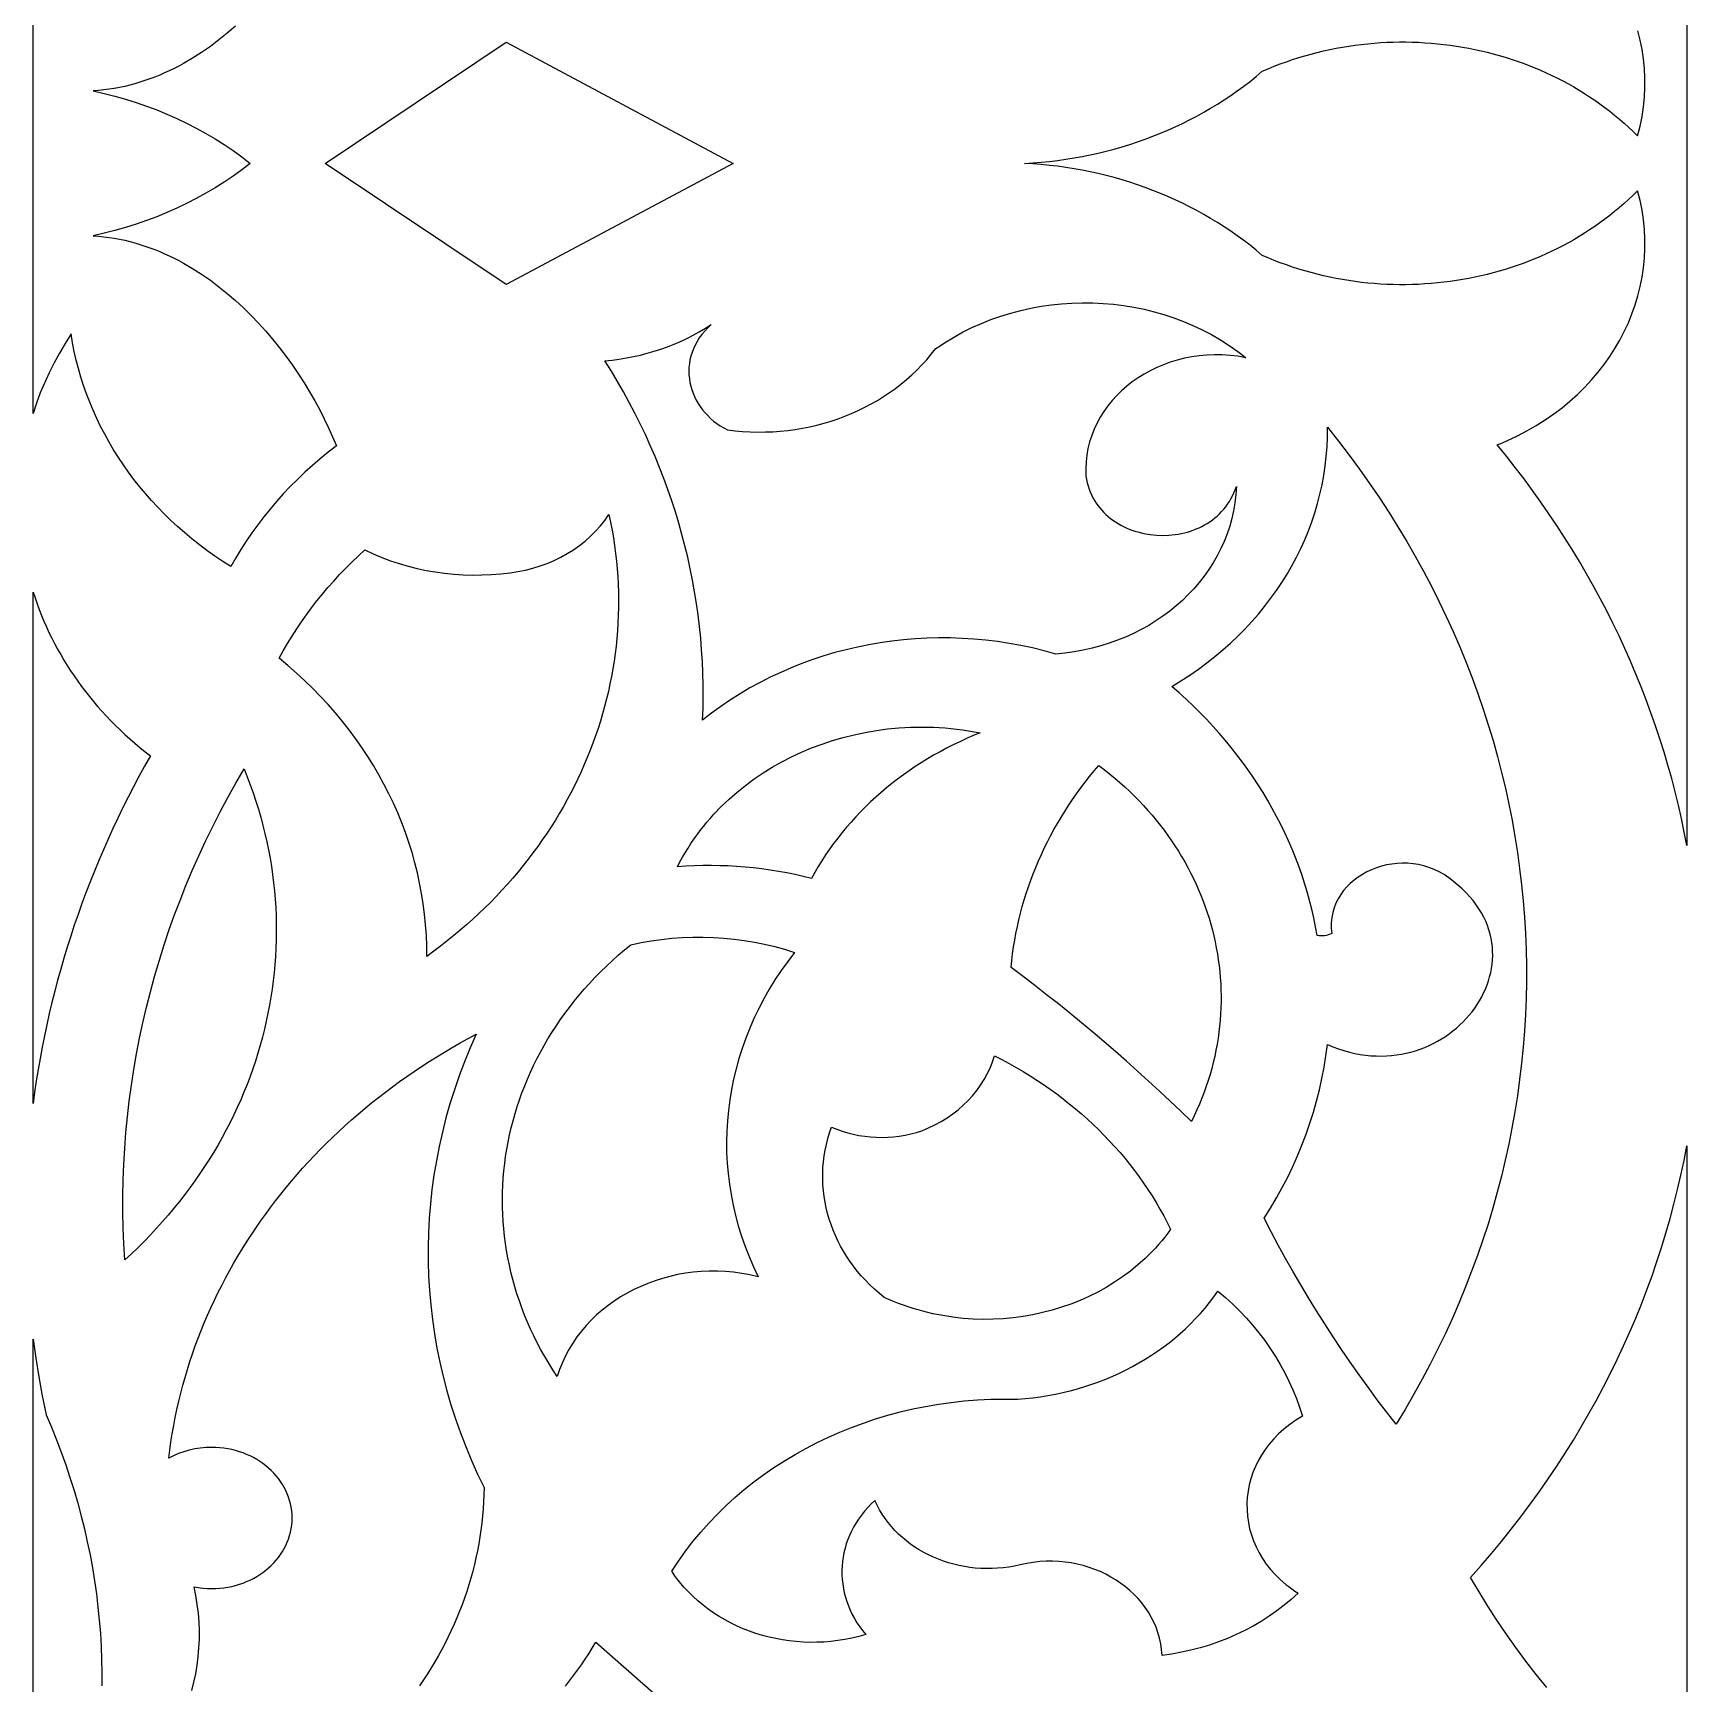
# Model space of a CAD drawing. Extents: x 1908 to 3442, y -299 to 721.
# Drawn here: x 3061.7 to 3111.7, y 171.5 to 221.4 of the extents above; entities that cross this region are included whole.
import ezdxf

# ---------------------------------------------------------------- set-up
doc = ezdxf.new("R2010")
doc.units = 0
doc.layers.add('BITMAP_LAYER', color=18, linetype='CONTINUOUS')

msp = doc.modelspace()

# ---------------------------------------------------------------- linework, layer by layer
at = {"layer": 'BITMAP_LAYER'}
for points in [[(3111.678, 238.07), (3111.678, 196.82), (3111.599, 197.228), (3111.514, 197.635), (3111.421, 198.04), (3111.323, 198.444), (3111.217, 198.847), (3111.105, 199.248), (3110.986, 199.647), (3110.861, 200.045), (3110.729, 200.441), (3110.591, 200.835), (3110.446, 201.227), (3110.295, 201.618), (3110.137, 202.006), (3109.973, 202.393), (3109.802, 202.778), (3109.625, 203.16), (3109.441, 203.54), (3109.252, 203.918), (3109.056, 204.293), (3108.853, 204.667), (3108.645, 205.037), (3108.43, 205.406), (3108.209, 205.771), (3107.981, 206.134), (3107.748, 206.494), (3107.508, 206.852), (3107.263, 207.207), (3107.011, 207.558), (3106.753, 207.907), (3106.489, 208.253), (3106.219, 208.596), (3105.943, 208.935), (3106.099, 208.999), (3106.252, 209.065), (3106.403, 209.134), (3106.551, 209.206), (3106.841, 209.357), (3107.121, 209.518), (3107.392, 209.689), (3107.652, 209.869), (3107.902, 210.058), (3108.141, 210.256), (3108.369, 210.462), (3108.587, 210.676), (3108.793, 210.897), (3108.988, 211.125), (3109.171, 211.36), (3109.343, 211.602), (3109.503, 211.849), (3109.65, 212.103), (3109.785, 212.361), (3109.908, 212.624), (3110.017, 212.892), (3110.114, 213.164), (3110.198, 213.44), (3110.268, 213.719), (3110.324, 214.002), (3110.367, 214.287), (3110.395, 214.574), (3110.41, 214.863), (3110.41, 215.154), (3110.395, 215.446), (3110.366, 215.739), (3110.345, 215.885), (3110.321, 216.032), (3110.293, 216.179), (3110.261, 216.326), (3110.226, 216.472), (3110.186, 216.619), (3110.052, 216.486), (3109.916, 216.357), (3109.777, 216.231), (3109.635, 216.108), (3109.491, 215.987), (3109.345, 215.87), (3109.196, 215.756), (3109.045, 215.645), (3108.891, 215.537), (3108.736, 215.432), (3108.578, 215.331), (3108.419, 215.232), (3108.257, 215.137), (3108.094, 215.044), (3107.929, 214.955), (3107.761, 214.869), (3107.593, 214.786), (3107.422, 214.707), (3107.25, 214.63), (3107.076, 214.557), (3106.901, 214.487), (3106.725, 214.42), (3106.547, 214.356), (3106.368, 214.296), (3106.187, 214.239), (3106.006, 214.185), (3105.823, 214.135), (3105.639, 214.087), (3105.454, 214.043), (3105.269, 214.003), (3105.082, 213.965), (3104.895, 213.931), (3104.707, 213.901), (3104.518, 213.873), (3104.328, 213.849), (3104.138, 213.829), (3103.948, 213.811), (3103.757, 213.798), (3103.566, 213.787), (3103.374, 213.78), (3103.182, 213.777), (3102.99, 213.776), (3102.798, 213.78), (3102.605, 213.786), (3102.413, 213.797), (3102.221, 213.81), (3102.029, 213.828), (3101.837, 213.848), (3101.645, 213.872), (3101.453, 213.9), (3101.262, 213.931), (3101.072, 213.966), (3100.881, 214.004), (3100.692, 214.046), (3100.503, 214.092), (3100.314, 214.141), (3100.127, 214.193), (3099.94, 214.25), (3099.754, 214.31), (3099.569, 214.373), (3099.384, 214.44), (3099.201, 214.511), (3099.019, 214.585), (3098.838, 214.663), (3098.655, 214.817), (3098.469, 214.967), (3098.278, 215.113), (3098.085, 215.255), (3097.888, 215.393), (3097.688, 215.526), (3097.485, 215.656), (3097.279, 215.781), (3097.07, 215.902), (3096.858, 216.019), (3096.643, 216.131), (3096.426, 216.24), (3096.206, 216.343), (3095.983, 216.443), (3095.758, 216.538), (3095.531, 216.629), (3095.301, 216.715), (3095.069, 216.796), (3094.836, 216.873), (3094.6, 216.946), (3094.362, 217.013), (3094.122, 217.077), (3093.881, 217.135), (3093.638, 217.189), (3093.394, 217.238), (3093.148, 217.282), (3092.9, 217.321), (3092.652, 217.356), (3092.402, 217.385), (3092.151, 217.41), (3091.899, 217.43), (3091.646, 217.445), (3091.899, 217.461), (3092.151, 217.481), (3092.402, 217.505), (3092.652, 217.535), (3092.9, 217.57), (3093.148, 217.609), (3093.394, 217.653), (3093.638, 217.702), (3093.881, 217.756), (3094.122, 217.814), (3094.362, 217.877), (3094.6, 217.945), (3094.836, 218.018), (3095.069, 218.095), (3095.301, 218.176), (3095.531, 218.262), (3095.758, 218.353), (3095.983, 218.448), (3096.206, 218.547), (3096.426, 218.651), (3096.643, 218.759), (3096.858, 218.872), (3097.07, 218.989), (3097.279, 219.11), (3097.485, 219.235), (3097.688, 219.365), (3097.888, 219.498), (3098.085, 219.636), (3098.278, 219.778), (3098.469, 219.924), (3098.655, 220.074), (3098.838, 220.227), (3099.019, 220.305), (3099.201, 220.38), (3099.384, 220.451), (3099.569, 220.518), (3099.754, 220.581), (3099.94, 220.641), (3100.127, 220.697), (3100.314, 220.75), (3100.503, 220.799), (3100.692, 220.844), (3100.881, 220.886), (3101.072, 220.925), (3101.262, 220.959), (3101.453, 220.991), (3101.645, 221.018), (3101.837, 221.042), (3102.029, 221.063), (3102.221, 221.08), (3102.413, 221.094), (3102.605, 221.104), (3102.798, 221.111), (3102.99, 221.114), (3103.182, 221.114), (3103.374, 221.111), (3103.566, 221.104), (3103.757, 221.093), (3103.948, 221.079), (3104.138, 221.062), (3104.328, 221.041), (3104.518, 221.017), (3104.707, 220.99), (3104.895, 220.959), (3105.082, 220.925), (3105.269, 220.888), (3105.454, 220.847), (3105.639, 220.803), (3105.823, 220.756), (3106.006, 220.706), (3106.187, 220.652), (3106.368, 220.595), (3106.547, 220.534), (3106.725, 220.471), (3106.901, 220.404), (3107.076, 220.334), (3107.25, 220.261), (3107.422, 220.184), (3107.593, 220.104), (3107.761, 220.022), (3107.929, 219.936), (3108.094, 219.846), (3108.257, 219.754), (3108.419, 219.659), (3108.578, 219.56), (3108.736, 219.458), (3108.891, 219.353), (3109.045, 219.246), (3109.196, 219.135), (3109.345, 219.02), (3109.491, 218.903), (3109.635, 218.783), (3109.777, 218.66), (3109.916, 218.534), (3110.052, 218.404), (3110.186, 218.272), (3110.226, 218.419), (3110.261, 218.565), (3110.293, 218.712), (3110.321, 218.859), (3110.345, 219.005), (3110.366, 219.152), (3110.395, 219.445), (3110.41, 219.737), (3110.41, 220.028), (3110.395, 220.317), (3110.367, 220.604), (3110.324, 220.889), (3110.268, 221.171), (3110.198, 221.451)], [(3067.796, 221.593), (3067.549, 221.38), (3067.296, 221.176), (3067.037, 220.981), (3066.772, 220.797), (3066.5, 220.624), (3066.223, 220.462), (3066.082, 220.386), (3065.94, 220.313), (3065.797, 220.243), (3065.652, 220.177), (3065.506, 220.113), (3065.358, 220.054), (3065.209, 219.997), (3065.059, 219.945), (3064.908, 219.896), (3064.755, 219.851), (3064.602, 219.809), (3064.447, 219.772), (3064.29, 219.739), (3064.133, 219.709), (3063.975, 219.684), (3063.815, 219.663), (3063.655, 219.647), (3063.493, 219.635), (3063.822, 219.56), (3064.148, 219.477), (3064.471, 219.386), (3064.79, 219.285), (3065.105, 219.177), (3065.415, 219.059), (3065.722, 218.934), (3066.023, 218.8), (3066.32, 218.658), (3066.612, 218.508), (3066.898, 218.351), (3067.179, 218.185), (3067.454, 218.012), (3067.723, 217.831), (3067.986, 217.642), (3068.243, 217.445), (3067.986, 217.248), (3067.723, 217.06), (3067.454, 216.879), (3067.179, 216.706), (3066.898, 216.54), (3066.612, 216.382), (3066.32, 216.232), (3066.023, 216.091), (3065.722, 215.957), (3065.415, 215.831), (3065.105, 215.714), (3064.79, 215.605), (3064.471, 215.505), (3064.148, 215.413), (3063.822, 215.33), (3063.493, 215.256), (3063.655, 215.244), (3063.815, 215.227), (3063.975, 215.207), (3064.133, 215.181), (3064.29, 215.152), (3064.447, 215.119), (3064.602, 215.081), (3064.755, 215.04), (3064.908, 214.995), (3065.059, 214.946), (3065.209, 214.893), (3065.358, 214.837), (3065.506, 214.777), (3065.652, 214.714), (3065.797, 214.647), (3065.94, 214.578), (3066.082, 214.504), (3066.223, 214.428), (3066.5, 214.267), (3066.772, 214.094), (3067.037, 213.909), (3067.296, 213.715), (3067.549, 213.511), (3067.796, 213.298), (3068.036, 213.076), (3068.269, 212.847), (3068.495, 212.61), (3068.715, 212.367), (3068.927, 212.119), (3069.131, 211.865), (3069.328, 211.606), (3069.517, 211.343), (3069.699, 211.077), (3069.872, 210.809), (3070.037, 210.538), (3070.194, 210.266), (3070.343, 209.993), (3070.482, 209.72), (3070.613, 209.447), (3070.735, 209.175), (3070.848, 208.906), (3070.6, 208.713), (3070.359, 208.516), (3070.123, 208.313), (3069.894, 208.105), (3069.67, 207.892), (3069.454, 207.674), (3069.243, 207.452), (3069.04, 207.224), (3068.843, 206.993), (3068.652, 206.757), (3068.469, 206.517), (3068.292, 206.272), (3068.123, 206.024), (3067.96, 205.771), (3067.805, 205.515), (3067.657, 205.255), (3067.411, 205.413), (3067.17, 205.575), (3066.935, 205.743), (3066.705, 205.916), (3066.481, 206.093), (3066.262, 206.275), (3066.049, 206.462), (3065.842, 206.653), (3065.641, 206.849), (3065.446, 207.048), (3065.257, 207.252), (3065.075, 207.46), (3064.898, 207.672), (3064.728, 207.887), (3064.564, 208.107), (3064.407, 208.33), (3064.256, 208.556), (3064.111, 208.786), (3063.974, 209.018), (3063.843, 209.254), (3063.719, 209.493), (3063.602, 209.735), (3063.492, 209.98), (3063.389, 210.227), (3063.293, 210.477), (3063.205, 210.73), (3063.124, 210.984), (3063.05, 211.241), (3062.984, 211.5), (3062.925, 211.761), (3062.873, 212.024), (3062.83, 212.289), (3062.647, 212.001), (3062.474, 211.71), (3062.313, 211.414), (3062.163, 211.114), (3061.897, 210.504), (3061.782, 210.193), (3061.678, 209.88), (3061.678, 225.01)], [(3066.477, 171.278), (3066.541, 171.532), (3066.595, 171.787), (3066.638, 172.045), (3066.671, 172.304), (3066.694, 172.564), (3066.705, 172.826), (3066.706, 173.089), (3066.696, 173.353), (3066.674, 173.617), (3066.642, 173.882), (3066.598, 174.147), (3066.543, 174.411), (3066.673, 174.388), (3066.806, 174.372), (3066.941, 174.362), (3067.078, 174.359), (3067.203, 174.361), (3067.327, 174.37), (3067.449, 174.383), (3067.568, 174.402), (3067.686, 174.426), (3067.801, 174.455), (3067.915, 174.488), (3068.025, 174.526), (3068.133, 174.569), (3068.238, 174.616), (3068.339, 174.668), (3068.438, 174.723), (3068.534, 174.783), (3068.625, 174.846), (3068.714, 174.913), (3068.798, 174.984), (3068.879, 175.058), (3068.955, 175.135), (3069.027, 175.216), (3069.095, 175.3), (3069.158, 175.386), (3069.217, 175.476), (3069.271, 175.568), (3069.319, 175.662), (3069.363, 175.759), (3069.401, 175.858), (3069.434, 175.96), (3069.461, 176.063), (3069.483, 176.168), (3069.498, 176.275), (3069.507, 176.383), (3069.511, 176.493), (3069.507, 176.603), (3069.498, 176.712), (3069.483, 176.818), (3069.461, 176.923), (3069.434, 177.027), (3069.401, 177.128), (3069.363, 177.227), (3069.319, 177.324), (3069.271, 177.419), (3069.217, 177.511), (3069.158, 177.6), (3069.095, 177.687), (3069.027, 177.771), (3068.955, 177.851), (3068.879, 177.929), (3068.798, 178.003), (3068.714, 178.073), (3068.625, 178.141), (3068.534, 178.204), (3068.438, 178.263), (3068.339, 178.319), (3068.238, 178.37), (3068.133, 178.417), (3068.025, 178.46), (3067.915, 178.498), (3067.801, 178.532), (3067.686, 178.561), (3067.568, 178.585), (3067.449, 178.603), (3067.327, 178.617), (3067.203, 178.625), (3067.078, 178.628), (3066.906, 178.623), (3066.734, 178.607), (3066.566, 178.58), (3066.4, 178.543), (3066.237, 178.497), (3066.079, 178.44), (3065.926, 178.374), (3065.779, 178.298), (3065.81, 178.547), (3065.846, 178.795), (3065.885, 179.042), (3065.929, 179.289), (3065.976, 179.534), (3066.028, 179.778), (3066.084, 180.022), (3066.143, 180.264), (3066.207, 180.505), (3066.274, 180.745), (3066.346, 180.984), (3066.421, 181.222), (3066.5, 181.458), (3066.583, 181.693), (3066.669, 181.927), (3066.76, 182.16), (3066.854, 182.391), (3066.952, 182.621), (3067.054, 182.849), (3067.159, 183.076), (3067.268, 183.301), (3067.38, 183.525), (3067.497, 183.747), (3067.616, 183.968), (3067.74, 184.187), (3067.867, 184.405), (3067.997, 184.62), (3068.131, 184.835), (3068.268, 185.047), (3068.409, 185.257), (3068.553, 185.466), (3068.701, 185.673), (3068.852, 185.878), (3069.006, 186.081), (3069.164, 186.282), (3069.325, 186.481), (3069.489, 186.678), (3069.657, 186.873), (3069.827, 187.066), (3070.001, 187.257), (3070.178, 187.446), (3070.358, 187.632), (3070.542, 187.816), (3070.728, 187.999), (3070.918, 188.178), (3071.111, 188.356), (3071.306, 188.531), (3071.505, 188.704), (3071.707, 188.874), (3071.911, 189.042), (3072.119, 189.207), (3072.329, 189.37), (3072.543, 189.531), (3072.759, 189.688), (3072.978, 189.843), (3073.2, 189.996), (3073.425, 190.146), (3073.653, 190.293), (3073.883, 190.437), (3074.116, 190.579), (3074.352, 190.718), (3074.59, 190.854), (3074.831, 190.987), (3075.075, 191.117), (3074.892, 190.702), (3074.721, 190.284), (3074.562, 189.864), (3074.416, 189.441), (3074.282, 189.015), (3074.16, 188.588), (3074.051, 188.158), (3073.954, 187.727), (3073.87, 187.295), (3073.797, 186.861), (3073.737, 186.426), (3073.69, 185.99), (3073.654, 185.554), (3073.631, 185.117), (3073.62, 184.68), (3073.622, 184.243), (3073.635, 183.806), (3073.661, 183.37), (3073.7, 182.934), (3073.75, 182.499), (3073.813, 182.065), (3073.888, 181.632), (3073.976, 181.2), (3074.075, 180.77), (3074.187, 180.342), (3074.311, 179.916), (3074.448, 179.491), (3074.596, 179.07), (3074.757, 178.651), (3074.93, 178.235), (3075.116, 177.821), (3075.313, 177.411), (3075.308, 177.196), (3075.299, 176.981), (3075.285, 176.767), (3075.267, 176.554), (3075.245, 176.341), (3075.218, 176.13), (3075.187, 175.919), (3075.152, 175.71), (3075.112, 175.501), (3075.068, 175.293), (3075.021, 175.087), (3074.969, 174.881), (3074.913, 174.677), (3074.852, 174.474), (3074.788, 174.272), (3074.72, 174.072), (3074.648, 173.873), (3074.572, 173.675), (3074.492, 173.478), (3074.408, 173.283), (3074.32, 173.09), (3074.228, 172.898), (3074.133, 172.708), (3074.034, 172.519), (3073.931, 172.332), (3073.825, 172.147), (3073.714, 171.963), (3073.601, 171.781), (3073.483, 171.601), (3073.362, 171.423)], [(3107.442, 171.37), (3107.122, 171.767), (3106.812, 172.17), (3106.51, 172.578), (3106.217, 172.991), (3105.934, 173.409), (3105.66, 173.832), (3105.395, 174.261), (3105.139, 174.693), (3105.457, 175.053), (3105.768, 175.416), (3106.072, 175.784), (3106.369, 176.155), (3106.659, 176.529), (3106.941, 176.908), (3107.217, 177.29), (3107.485, 177.675), (3107.746, 178.064), (3107.999, 178.456), (3108.246, 178.851), (3108.485, 179.249), (3108.717, 179.651), (3108.941, 180.055), (3109.158, 180.462), (3109.367, 180.872), (3109.569, 181.285), (3109.764, 181.7), (3109.95, 182.118), (3110.13, 182.539), (3110.301, 182.961), (3110.465, 183.387), (3110.622, 183.814), (3110.77, 184.243), (3110.911, 184.675), (3111.044, 185.109), (3111.17, 185.544), (3111.287, 185.981), (3111.397, 186.421), (3111.498, 186.861), (3111.592, 187.304), (3111.678, 187.748), (3111.678, 169.812)], [(3061.678, 166.209), (3061.678, 181.904), (3061.757, 181.33), (3061.849, 180.757), (3061.953, 180.186), (3062.07, 179.616), (3062.231, 179.239), (3062.384, 178.861), (3062.529, 178.48), (3062.666, 178.098), (3062.794, 177.714), (3062.915, 177.329), (3063.028, 176.941), (3063.133, 176.553), (3063.23, 176.163), (3063.318, 175.772), (3063.399, 175.38), (3063.471, 174.986), (3063.536, 174.592), (3063.592, 174.197), (3063.64, 173.801), (3063.68, 173.405), (3063.712, 173.007), (3063.735, 172.61), (3063.751, 172.212), (3063.758, 171.813), (3063.757, 171.415)], [(3077.77, 171.411), (3077.896, 171.569), (3078.018, 171.73), (3078.138, 171.892), (3078.254, 172.056), (3078.368, 172.223), (3078.478, 172.392), (3078.585, 172.563), (3078.689, 172.736), (3080.952, 170.75)]]:
    msp.add_lwpolyline(points, dxfattribs=at)
for points in [[(3082.845, 217.445), (3075.984, 213.783), (3070.507, 217.445), (3075.984, 221.107)], [(3093.714, 213.228), (3094.026, 213.213), (3094.338, 213.186), (3094.649, 213.147), (3094.957, 213.097), (3095.264, 213.034), (3095.567, 212.96), (3095.868, 212.874), (3096.164, 212.776), (3096.456, 212.666), (3096.744, 212.545), (3097.027, 212.412), (3097.303, 212.267), (3097.574, 212.11), (3097.839, 211.942), (3098.096, 211.762), (3098.222, 211.668), (3098.346, 211.57), (3098.105, 211.612), (3097.867, 211.64), (3097.63, 211.655), (3097.395, 211.658), (3097.163, 211.649), (3096.934, 211.628), (3096.708, 211.596), (3096.487, 211.552), (3096.27, 211.497), (3096.058, 211.432), (3095.851, 211.357), (3095.65, 211.271), (3095.455, 211.177), (3095.266, 211.073), (3095.085, 210.96), (3094.911, 210.838), (3094.745, 210.708), (3094.588, 210.57), (3094.439, 210.425), (3094.3, 210.272), (3094.17, 210.113), (3094.05, 209.947), (3093.941, 209.774), (3093.843, 209.596), (3093.757, 209.411), (3093.682, 209.222), (3093.62, 209.027), (3093.57, 208.828), (3093.534, 208.625), (3093.511, 208.417), (3093.503, 208.206), (3093.509, 207.991), (3093.526, 207.889), (3093.547, 207.79), (3093.573, 207.694), (3093.603, 207.6), (3093.638, 207.51), (3093.676, 207.422), (3093.719, 207.338), (3093.765, 207.256), (3093.815, 207.177), (3093.868, 207.102), (3093.924, 207.029), (3093.984, 206.959), (3094.047, 206.892), (3094.113, 206.829), (3094.181, 206.768), (3094.252, 206.71), (3094.326, 206.655), (3094.402, 206.604), (3094.48, 206.555), (3094.561, 206.509), (3094.643, 206.467), (3094.727, 206.428), (3094.813, 206.391), (3094.9, 206.358), (3094.989, 206.328), (3095.079, 206.301), (3095.262, 206.256), (3095.449, 206.224), (3095.637, 206.205), (3095.827, 206.198), (3096.017, 206.204), (3096.206, 206.223), (3096.3, 206.238), (3096.393, 206.255), (3096.485, 206.276), (3096.576, 206.3), (3096.666, 206.328), (3096.755, 206.358), (3096.843, 206.392), (3096.928, 206.43), (3097.013, 206.47), (3097.095, 206.514), (3097.176, 206.562), (3097.254, 206.612), (3097.331, 206.666), (3097.404, 206.724), (3097.476, 206.784), (3097.545, 206.849), (3097.611, 206.916), (3097.674, 206.987), (3097.734, 207.061), (3097.791, 207.139), (3097.844, 207.22), (3097.894, 207.305), (3097.941, 207.393), (3097.984, 207.484), (3098.022, 207.579), (3098.057, 207.678), (3098.042, 207.43), (3098.013, 207.185), (3097.972, 206.944), (3097.919, 206.706), (3097.854, 206.472), (3097.777, 206.242), (3097.688, 206.017), (3097.588, 205.797), (3097.478, 205.581), (3097.357, 205.371), (3097.225, 205.166), (3097.083, 204.967), (3096.932, 204.774), (3096.771, 204.587), (3096.602, 204.407), (3096.423, 204.234), (3096.236, 204.067), (3096.04, 203.909), (3095.836, 203.758), (3095.625, 203.614), (3095.406, 203.479), (3095.181, 203.353), (3094.948, 203.235), (3094.709, 203.126), (3094.463, 203.027), (3094.212, 202.937), (3093.955, 202.856), (3093.692, 202.786), (3093.424, 202.727), (3093.152, 202.677), (3092.875, 202.639), (3092.594, 202.612), (3092.245, 202.709), (3091.895, 202.795), (3091.542, 202.87), (3091.189, 202.934), (3090.834, 202.988), (3090.479, 203.031), (3090.123, 203.064), (3089.766, 203.086), (3089.41, 203.098), (3089.055, 203.099), (3088.7, 203.09), (3088.346, 203.071), (3087.993, 203.041), (3087.642, 203.002), (3087.292, 202.952), (3086.945, 202.892), (3086.6, 202.822), (3086.258, 202.742), (3085.919, 202.653), (3085.584, 202.553), (3085.251, 202.444), (3084.923, 202.325), (3084.599, 202.196), (3084.28, 202.058), (3083.965, 201.91), (3083.655, 201.752), (3083.351, 201.585), (3083.052, 201.409), (3082.759, 201.223), (3082.473, 201.028), (3082.193, 200.824), (3081.92, 200.611), (3081.932, 200.966), (3081.938, 201.321), (3081.936, 201.676), (3081.928, 202.031), (3081.913, 202.385), (3081.89, 202.738), (3081.861, 203.091), (3081.826, 203.442), (3081.783, 203.794), (3081.733, 204.144), (3081.677, 204.493), (3081.614, 204.842), (3081.544, 205.189), (3081.468, 205.535), (3081.385, 205.88), (3081.295, 206.223), (3081.198, 206.566), (3081.095, 206.906), (3080.986, 207.245), (3080.869, 207.583), (3080.746, 207.919), (3080.617, 208.253), (3080.481, 208.585), (3080.338, 208.915), (3080.189, 209.244), (3080.034, 209.57), (3079.872, 209.894), (3079.704, 210.216), (3079.529, 210.535), (3079.348, 210.852), (3079.16, 211.167), (3078.966, 211.479), (3079.184, 211.5), (3079.401, 211.528), (3079.615, 211.562), (3079.828, 211.603), (3080.04, 211.65), (3080.248, 211.703), (3080.455, 211.763), (3080.659, 211.829), (3080.86, 211.901), (3081.059, 211.979), (3081.254, 212.063), (3081.446, 212.153), (3081.635, 212.248), (3081.82, 212.35), (3082.002, 212.458), (3082.179, 212.571), (3082.076, 212.474), (3081.982, 212.375), (3081.896, 212.272), (3081.82, 212.168), (3081.752, 212.061), (3081.693, 211.952), (3081.642, 211.842), (3081.6, 211.731), (3081.565, 211.618), (3081.538, 211.505), (3081.519, 211.391), (3081.508, 211.277), (3081.504, 211.163), (3081.508, 211.05), (3081.519, 210.937), (3081.537, 210.825), (3081.562, 210.714), (3081.593, 210.605), (3081.632, 210.498), (3081.676, 210.392), (3081.728, 210.289), (3081.785, 210.189), (3081.849, 210.091), (3081.918, 209.997), (3081.993, 209.906), (3082.074, 209.818), (3082.161, 209.735), (3082.252, 209.656), (3082.35, 209.581), (3082.452, 209.512), (3082.559, 209.447), (3082.671, 209.388), (3082.9, 209.36), (3083.13, 209.34), (3083.359, 209.328), (3083.588, 209.322), (3083.816, 209.324), (3084.043, 209.333), (3084.269, 209.35), (3084.494, 209.373), (3084.717, 209.403), (3084.938, 209.44), (3085.158, 209.484), (3085.375, 209.534), (3085.59, 209.591), (3085.803, 209.655), (3086.013, 209.725), (3086.22, 209.802), (3086.424, 209.885), (3086.624, 209.974), (3086.821, 210.07), (3087.014, 210.172), (3087.204, 210.279), (3087.389, 210.393), (3087.57, 210.513), (3087.746, 210.638), (3087.917, 210.769), (3088.084, 210.906), (3088.245, 211.049), (3088.401, 211.197), (3088.551, 211.35), (3088.696, 211.509), (3088.834, 211.674), (3088.967, 211.843), (3089.098, 211.933), (3089.23, 212.02), (3089.501, 212.185), (3089.777, 212.337), (3090.059, 212.478), (3090.346, 212.606), (3090.638, 212.723), (3090.934, 212.827), (3091.234, 212.919), (3091.538, 213), (3091.844, 213.068), (3092.152, 213.125), (3092.463, 213.169), (3092.774, 213.202), (3093.087, 213.223), (3093.4, 213.231)], [(3101.145, 209.048), (3101.468, 208.626), (3101.782, 208.2), (3102.086, 207.77), (3102.381, 207.337), (3102.666, 206.9), (3102.942, 206.459), (3103.209, 206.015), (3103.466, 205.568), (3103.714, 205.118), (3103.952, 204.665), (3104.181, 204.209), (3104.4, 203.75), (3104.61, 203.289), (3104.811, 202.825), (3105.002, 202.358), (3105.184, 201.89), (3105.356, 201.419), (3105.518, 200.946), (3105.671, 200.471), (3105.815, 199.994), (3105.949, 199.515), (3106.074, 199.035), (3106.189, 198.553), (3106.294, 198.07), (3106.39, 197.585), (3106.477, 197.1), (3106.554, 196.613), (3106.621, 196.125), (3106.678, 195.637), (3106.727, 195.147), (3106.765, 194.658), (3106.794, 194.167), (3106.813, 193.676), (3106.823, 193.185), (3106.823, 192.694), (3106.813, 192.203), (3106.794, 191.711), (3106.765, 191.22), (3106.727, 190.729), (3106.679, 190.239), (3106.621, 189.749), (3106.553, 189.26), (3106.476, 188.771), (3106.389, 188.283), (3106.293, 187.797), (3106.186, 187.311), (3106.07, 186.826), (3105.944, 186.343), (3105.809, 185.861), (3105.664, 185.381), (3105.509, 184.903), (3105.344, 184.426), (3105.169, 183.951), (3104.985, 183.478), (3104.791, 183.007), (3104.587, 182.538), (3104.374, 182.072), (3104.15, 181.608), (3103.917, 181.146), (3103.674, 180.688), (3103.421, 180.232), (3103.158, 179.778), (3102.886, 179.328), (3102.598, 179.698), (3102.316, 180.07), (3102.038, 180.445), (3101.766, 180.823), (3101.498, 181.204), (3101.236, 181.587), (3100.979, 181.973), (3100.727, 182.361), (3100.48, 182.752), (3100.238, 183.146), (3100.001, 183.542), (3099.77, 183.94), (3099.544, 184.341), (3099.323, 184.744), (3099.108, 185.149), (3098.898, 185.557), (3099.089, 185.862), (3099.272, 186.171), (3099.444, 186.483), (3099.608, 186.8), (3099.761, 187.119), (3099.906, 187.442), (3100.04, 187.768), (3100.165, 188.096), (3100.28, 188.428), (3100.385, 188.762), (3100.481, 189.098), (3100.566, 189.437), (3100.642, 189.778), (3100.707, 190.12), (3100.762, 190.465), (3100.808, 190.81), (3100.975, 190.74), (3101.142, 190.678), (3101.308, 190.624), (3101.473, 190.578), (3101.637, 190.539), (3101.8, 190.508), (3101.961, 190.485), (3102.122, 190.469), (3102.28, 190.46), (3102.437, 190.458), (3102.592, 190.462), (3102.745, 190.473), (3102.896, 190.491), (3103.045, 190.514), (3103.191, 190.544), (3103.335, 190.579), (3103.476, 190.62), (3103.614, 190.667), (3103.75, 190.719), (3103.882, 190.776), (3104.011, 190.838), (3104.137, 190.905), (3104.259, 190.977), (3104.378, 191.053), (3104.493, 191.133), (3104.604, 191.217), (3104.711, 191.305), (3104.814, 191.397), (3104.913, 191.493), (3105.007, 191.592), (3105.097, 191.694), (3105.182, 191.799), (3105.262, 191.907), (3105.337, 192.018), (3105.408, 192.131), (3105.473, 192.247), (3105.532, 192.365), (3105.586, 192.485), (3105.635, 192.607), (3105.677, 192.73), (3105.714, 192.855), (3105.745, 192.981), (3105.769, 193.108), (3105.788, 193.236), (3105.799, 193.365), (3105.805, 193.495), (3105.803, 193.625), (3105.795, 193.755), (3105.78, 193.886), (3105.757, 194.016), (3105.728, 194.146), (3105.69, 194.276), (3105.646, 194.404), (3105.594, 194.533), (3105.534, 194.66), (3105.466, 194.786), (3105.39, 194.911), (3105.305, 195.034), (3105.213, 195.156), (3105.112, 195.275), (3105.002, 195.393), (3104.884, 195.509), (3104.756, 195.622), (3104.62, 195.733), (3104.481, 195.845), (3104.336, 195.943), (3104.187, 196.029), (3104.034, 196.102), (3103.878, 196.162), (3103.719, 196.211), (3103.559, 196.247), (3103.397, 196.272), (3103.235, 196.286), (3103.073, 196.289), (3102.913, 196.281), (3102.753, 196.263), (3102.596, 196.235), (3102.442, 196.196), (3102.291, 196.149), (3102.145, 196.092), (3102.004, 196.026), (3101.868, 195.951), (3101.739, 195.868), (3101.616, 195.777), (3101.501, 195.679), (3101.395, 195.572), (3101.298, 195.459), (3101.21, 195.339), (3101.133, 195.212), (3101.067, 195.078), (3101.012, 194.939), (3100.97, 194.794), (3100.941, 194.643), (3100.926, 194.487), (3100.925, 194.326), (3100.93, 194.244), (3100.939, 194.161), (3100.888, 194.138), (3100.835, 194.12), (3100.78, 194.106), (3100.725, 194.096), (3100.668, 194.091), (3100.612, 194.09), (3100.555, 194.093), (3100.498, 194.101), (3100.45, 194.369), (3100.395, 194.636), (3100.334, 194.901), (3100.267, 195.165), (3100.194, 195.427), (3100.116, 195.687), (3100.031, 195.946), (3099.94, 196.203), (3099.843, 196.458), (3099.741, 196.711), (3099.633, 196.962), (3099.519, 197.211), (3099.399, 197.457), (3099.274, 197.702), (3099.143, 197.944), (3099.007, 198.184), (3098.865, 198.421), (3098.717, 198.656), (3098.565, 198.888), (3098.406, 199.117), (3098.243, 199.344), (3098.074, 199.568), (3097.9, 199.788), (3097.721, 200.006), (3097.536, 200.221), (3097.347, 200.433), (3097.152, 200.641), (3096.952, 200.846), (3096.748, 201.048), (3096.538, 201.246), (3096.324, 201.441), (3096.104, 201.632), (3096.38, 201.799), (3096.648, 201.973), (3096.909, 202.154), (3097.162, 202.341), (3097.408, 202.535), (3097.647, 202.734), (3097.877, 202.94), (3098.1, 203.151), (3098.315, 203.368), (3098.522, 203.59), (3098.721, 203.818), (3098.911, 204.05), (3099.093, 204.287), (3099.267, 204.529), (3099.432, 204.775), (3099.588, 205.026), (3099.736, 205.281), (3099.874, 205.539), (3100.004, 205.801), (3100.124, 206.067), (3100.235, 206.336), (3100.337, 206.609), (3100.429, 206.884), (3100.511, 207.162), (3100.584, 207.443), (3100.647, 207.726), (3100.7, 208.012), (3100.743, 208.299), (3100.776, 208.588), (3100.799, 208.879), (3100.811, 209.172), (3100.813, 209.466)], [(3079.137, 206.595), (3079.182, 206.36), (3079.222, 206.125), (3079.257, 205.89), (3079.288, 205.655), (3079.314, 205.42), (3079.336, 205.186), (3079.353, 204.951), (3079.365, 204.717), (3079.373, 204.483), (3079.376, 204.249), (3079.375, 204.015), (3079.369, 203.782), (3079.359, 203.549), (3079.344, 203.317), (3079.325, 203.085), (3079.302, 202.854), (3079.274, 202.623), (3079.242, 202.393), (3079.205, 202.164), (3079.164, 201.935), (3079.119, 201.708), (3079.07, 201.481), (3079.016, 201.255), (3078.958, 201.03), (3078.896, 200.805), (3078.829, 200.582), (3078.759, 200.36), (3078.684, 200.139), (3078.605, 199.92), (3078.522, 199.701), (3078.434, 199.484), (3078.343, 199.268), (3078.248, 199.053), (3078.148, 198.84), (3078.045, 198.628), (3077.937, 198.418), (3077.826, 198.209), (3077.71, 198.002), (3077.59, 197.796), (3077.467, 197.592), (3077.34, 197.39), (3077.208, 197.189), (3077.073, 196.991), (3076.934, 196.794), (3076.791, 196.599), (3076.645, 196.406), (3076.494, 196.215), (3076.34, 196.027), (3076.182, 195.84), (3076.02, 195.655), (3075.854, 195.473), (3075.685, 195.293), (3075.512, 195.115), (3075.335, 194.939), (3075.155, 194.766), (3074.971, 194.595), (3074.783, 194.427), (3074.592, 194.261), (3074.397, 194.098), (3074.199, 193.937), (3073.997, 193.779), (3073.791, 193.624), (3073.583, 193.471), (3073.58, 193.791), (3073.567, 194.11), (3073.546, 194.428), (3073.514, 194.745), (3073.474, 195.06), (3073.424, 195.374), (3073.365, 195.686), (3073.297, 195.996), (3073.22, 196.304), (3073.134, 196.61), (3073.039, 196.913), (3072.935, 197.214), (3072.823, 197.512), (3072.701, 197.808), (3072.571, 198.1), (3072.433, 198.39), (3072.286, 198.676), (3072.131, 198.959), (3071.968, 199.238), (3071.796, 199.514), (3071.616, 199.786), (3071.428, 200.054), (3071.232, 200.317), (3071.028, 200.577), (3070.816, 200.832), (3070.596, 201.083), (3070.369, 201.329), (3070.134, 201.57), (3069.891, 201.806), (3069.641, 202.037), (3069.384, 202.262), (3069.119, 202.483), (3069.243, 202.708), (3069.373, 202.932), (3069.508, 203.152), (3069.648, 203.37), (3069.793, 203.586), (3069.943, 203.798), (3070.098, 204.008), (3070.258, 204.215), (3070.423, 204.419), (3070.593, 204.62), (3070.767, 204.817), (3070.946, 205.012), (3071.13, 205.203), (3071.319, 205.391), (3071.512, 205.576), (3071.71, 205.757), (3071.962, 205.64), (3072.22, 205.532), (3072.481, 205.434), (3072.747, 205.346), (3073.016, 205.268), (3073.288, 205.199), (3073.562, 205.141), (3073.839, 205.093), (3074.119, 205.054), (3074.399, 205.026), (3074.681, 205.008), (3074.965, 205), (3075.248, 205.002), (3075.532, 205.015), (3075.816, 205.038), (3076.099, 205.071), (3076.332, 205.105), (3076.561, 205.151), (3076.785, 205.208), (3077.005, 205.275), (3077.219, 205.353), (3077.427, 205.442), (3077.629, 205.54), (3077.824, 205.648), (3078.012, 205.765), (3078.193, 205.892), (3078.365, 206.028), (3078.529, 206.172), (3078.683, 206.324), (3078.828, 206.485), (3078.963, 206.653), (3079.088, 206.829)], [(3061.736, 204.308), (3061.797, 204.131), (3061.862, 203.955), (3061.931, 203.78), (3062.004, 203.606), (3062.079, 203.434), (3062.159, 203.263), (3062.242, 203.094), (3062.328, 202.925), (3062.418, 202.759), (3062.512, 202.593), (3062.608, 202.43), (3062.709, 202.267), (3062.812, 202.107), (3062.919, 201.948), (3063.029, 201.79), (3063.143, 201.635), (3063.259, 201.481), (3063.379, 201.329), (3063.503, 201.178), (3063.629, 201.03), (3063.759, 200.884), (3063.891, 200.739), (3064.027, 200.597), (3064.166, 200.456), (3064.308, 200.318), (3064.453, 200.182), (3064.602, 200.048), (3064.753, 199.916), (3064.907, 199.787), (3065.064, 199.659), (3065.224, 199.535), (3065.05, 199.224), (3064.88, 198.913), (3064.714, 198.6), (3064.552, 198.285), (3064.394, 197.969), (3064.241, 197.652), (3064.091, 197.333), (3063.945, 197.014), (3063.803, 196.692), (3063.665, 196.37), (3063.531, 196.046), (3063.402, 195.722), (3063.276, 195.396), (3063.155, 195.068), (3063.037, 194.74), (3062.924, 194.411), (3062.815, 194.081), (3062.71, 193.749), (3062.609, 193.417), (3062.512, 193.084), (3062.42, 192.75), (3062.331, 192.415), (3062.247, 192.079), (3062.167, 191.742), (3062.091, 191.405), (3062.019, 191.067), (3061.952, 190.728), (3061.889, 190.388), (3061.829, 190.047), (3061.775, 189.706), (3061.724, 189.365), (3061.678, 189.023), (3061.678, 204.486)], [(3088.725, 200.402), (3088.901, 200.396), (3089.076, 200.388), (3089.252, 200.376), (3089.428, 200.36), (3089.604, 200.341), (3089.78, 200.319), (3089.957, 200.293), (3090.133, 200.264), (3090.31, 200.231), (3090.101, 200.145), (3089.894, 200.056), (3089.691, 199.962), (3089.49, 199.865), (3089.292, 199.765), (3089.097, 199.66), (3088.904, 199.552), (3088.715, 199.44), (3088.529, 199.325), (3088.345, 199.207), (3088.165, 199.085), (3087.988, 198.959), (3087.814, 198.831), (3087.644, 198.699), (3087.477, 198.564), (3087.313, 198.426), (3087.153, 198.284), (3086.997, 198.14), (3086.844, 197.992), (3086.694, 197.842), (3086.549, 197.689), (3086.407, 197.532), (3086.269, 197.373), (3086.135, 197.212), (3086.004, 197.047), (3085.878, 196.88), (3085.756, 196.711), (3085.638, 196.538), (3085.524, 196.364), (3085.415, 196.187), (3085.31, 196.007), (3085.209, 195.825), (3084.962, 195.886), (3084.714, 195.943), (3084.465, 195.993), (3084.214, 196.039), (3083.963, 196.08), (3083.711, 196.115), (3083.458, 196.145), (3083.204, 196.17), (3082.949, 196.19), (3082.695, 196.204), (3082.439, 196.213), (3082.184, 196.217), (3081.928, 196.216), (3081.672, 196.21), (3081.416, 196.198), (3081.161, 196.181), (3081.235, 196.325), (3081.313, 196.467), (3081.394, 196.606), (3081.478, 196.744), (3081.566, 196.88), (3081.656, 197.013), (3081.75, 197.144), (3081.846, 197.273), (3081.945, 197.4), (3082.048, 197.525), (3082.153, 197.647), (3082.26, 197.767), (3082.484, 198), (3082.718, 198.223), (3082.961, 198.437), (3083.214, 198.641), (3083.477, 198.834), (3083.747, 199.017), (3084.026, 199.19), (3084.313, 199.353), (3084.607, 199.504), (3084.908, 199.644), (3085.216, 199.773), (3085.529, 199.891), (3085.848, 199.997), (3086.172, 200.091), (3086.501, 200.173), (3086.835, 200.243), (3087.172, 200.301), (3087.512, 200.346), (3087.856, 200.378), (3088.029, 200.389), (3088.202, 200.397), (3088.376, 200.402), (3088.55, 200.404)], [(3068.154, 198.896), (3068.245, 198.654), (3068.332, 198.411), (3068.413, 198.167), (3068.49, 197.922), (3068.561, 197.677), (3068.627, 197.431), (3068.688, 197.185), (3068.744, 196.938), (3068.795, 196.691), (3068.841, 196.443), (3068.882, 196.195), (3068.918, 195.947), (3068.949, 195.699), (3068.975, 195.451), (3068.996, 195.203), (3069.012, 194.954), (3069.024, 194.706), (3069.03, 194.458), (3069.031, 194.21), (3069.028, 193.962), (3069.02, 193.714), (3069.007, 193.467), (3068.989, 193.22), (3068.966, 192.974), (3068.938, 192.728), (3068.906, 192.483), (3068.868, 192.238), (3068.826, 191.994), (3068.78, 191.75), (3068.728, 191.508), (3068.672, 191.266), (3068.611, 191.025), (3068.545, 190.785), (3068.475, 190.546), (3068.4, 190.308), (3068.32, 190.072), (3068.236, 189.836), (3068.147, 189.601), (3068.053, 189.368), (3067.955, 189.136), (3067.852, 188.906), (3067.744, 188.677), (3067.632, 188.45), (3067.516, 188.224), (3067.395, 187.999), (3067.269, 187.776), (3067.139, 187.555), (3067.004, 187.336), (3066.865, 187.119), (3066.721, 186.903), (3066.573, 186.69), (3066.421, 186.478), (3066.264, 186.269), (3066.102, 186.061), (3065.937, 185.856), (3065.766, 185.653), (3065.592, 185.452), (3065.413, 185.254), (3065.229, 185.058), (3065.042, 184.864), (3064.85, 184.673), (3064.653, 184.484), (3064.453, 184.298), (3064.424, 184.78), (3064.405, 185.262), (3064.396, 185.744), (3064.395, 186.225), (3064.404, 186.706), (3064.422, 187.186), (3064.449, 187.665), (3064.486, 188.144), (3064.531, 188.622), (3064.586, 189.098), (3064.65, 189.574), (3064.723, 190.049), (3064.805, 190.522), (3064.896, 190.994), (3064.996, 191.464), (3065.106, 191.933), (3065.224, 192.4), (3065.351, 192.866), (3065.487, 193.329), (3065.632, 193.791), (3065.786, 194.25), (3065.948, 194.707), (3066.12, 195.162), (3066.3, 195.615), (3066.489, 196.065), (3066.687, 196.513), (3066.894, 196.957), (3067.109, 197.4), (3067.333, 197.839), (3067.566, 198.275), (3067.807, 198.708), (3068.057, 199.138)], [(3094.064, 199.12), (3094.224, 198.992), (3094.381, 198.862), (3094.535, 198.729), (3094.685, 198.593), (3094.831, 198.456), (3094.974, 198.316), (3095.113, 198.175), (3095.249, 198.031), (3095.381, 197.885), (3095.509, 197.737), (3095.633, 197.587), (3095.754, 197.435), (3095.871, 197.282), (3095.985, 197.126), (3096.094, 196.969), (3096.2, 196.811), (3096.302, 196.65), (3096.401, 196.489), (3096.495, 196.325), (3096.586, 196.161), (3096.673, 195.994), (3096.756, 195.827), (3096.836, 195.658), (3096.911, 195.488), (3096.983, 195.317), (3097.05, 195.145), (3097.114, 194.971), (3097.174, 194.797), (3097.23, 194.622), (3097.282, 194.445), (3097.33, 194.268), (3097.374, 194.09), (3097.414, 193.912), (3097.45, 193.732), (3097.482, 193.552), (3097.511, 193.372), (3097.535, 193.191), (3097.555, 193.009), (3097.57, 192.828), (3097.582, 192.645), (3097.59, 192.463), (3097.594, 192.28), (3097.593, 192.097), (3097.588, 191.914), (3097.58, 191.73), (3097.567, 191.547), (3097.55, 191.364), (3097.528, 191.181), (3097.503, 190.997), (3097.473, 190.815), (3097.439, 190.632), (3097.401, 190.449), (3097.358, 190.267), (3097.311, 190.086), (3097.26, 189.905), (3097.205, 189.724), (3097.145, 189.544), (3097.081, 189.364), (3097.013, 189.185), (3096.94, 189.007), (3096.863, 188.83), (3096.781, 188.653), (3096.695, 188.478), (3096.376, 188.788), (3096.054, 189.095), (3095.729, 189.4), (3095.401, 189.703), (3095.07, 190.003), (3094.736, 190.3), (3094.4, 190.595), (3094.06, 190.888), (3093.718, 191.178), (3093.373, 191.465), (3093.025, 191.75), (3092.675, 192.032), (3092.321, 192.312), (3091.965, 192.589), (3091.607, 192.864), (3091.245, 193.135), (3091.266, 193.343), (3091.292, 193.55), (3091.321, 193.756), (3091.355, 193.962), (3091.393, 194.166), (3091.435, 194.371), (3091.481, 194.574), (3091.531, 194.776), (3091.585, 194.977), (3091.643, 195.178), (3091.705, 195.377), (3091.771, 195.575), (3091.841, 195.773), (3091.915, 195.969), (3091.993, 196.163), (3092.075, 196.357), (3092.161, 196.549), (3092.25, 196.74), (3092.344, 196.93), (3092.441, 197.118), (3092.542, 197.304), (3092.647, 197.489), (3092.756, 197.673), (3092.868, 197.855), (3092.984, 198.035), (3093.104, 198.213), (3093.227, 198.39), (3093.355, 198.565), (3093.485, 198.738), (3093.62, 198.909), (3093.758, 199.079), (3093.9, 199.246)], [(3082.246, 194.045), (3082.558, 194.026), (3082.87, 193.995), (3083.18, 193.954), (3083.489, 193.903), (3083.795, 193.841), (3084.099, 193.769), (3084.4, 193.686), (3084.699, 193.593), (3084.491, 193.32), (3084.294, 193.043), (3084.108, 192.762), (3083.933, 192.476), (3083.769, 192.187), (3083.615, 191.894), (3083.473, 191.597), (3083.343, 191.298), (3083.223, 190.995), (3083.114, 190.69), (3083.017, 190.382), (3082.93, 190.072), (3082.855, 189.76), (3082.791, 189.447), (3082.739, 189.132), (3082.698, 188.816), (3082.668, 188.498), (3082.649, 188.18), (3082.642, 187.862), (3082.646, 187.543), (3082.662, 187.225), (3082.689, 186.906), (3082.728, 186.588), (3082.778, 186.271), (3082.84, 185.955), (3082.913, 185.639), (3082.998, 185.326), (3083.095, 185.014), (3083.203, 184.704), (3083.323, 184.396), (3083.454, 184.09), (3083.598, 183.787), (3083.351, 183.844), (3083.104, 183.889), (3082.857, 183.922), (3082.61, 183.944), (3082.365, 183.955), (3082.12, 183.955), (3081.878, 183.944), (3081.638, 183.923), (3081.4, 183.891), (3081.165, 183.85), (3080.933, 183.798), (3080.705, 183.737), (3080.481, 183.666), (3080.262, 183.586), (3080.047, 183.496), (3079.838, 183.398), (3079.634, 183.291), (3079.437, 183.175), (3079.246, 183.051), (3079.061, 182.919), (3078.884, 182.779), (3078.715, 182.631), (3078.553, 182.476), (3078.4, 182.313), (3078.256, 182.143), (3078.121, 181.966), (3077.995, 181.782), (3077.88, 181.592), (3077.775, 181.395), (3077.68, 181.192), (3077.597, 180.983), (3077.525, 180.768), (3077.394, 180.968), (3077.267, 181.171), (3077.147, 181.375), (3077.032, 181.581), (3076.922, 181.788), (3076.818, 181.996), (3076.719, 182.206), (3076.626, 182.417), (3076.539, 182.628), (3076.456, 182.842), (3076.379, 183.056), (3076.308, 183.27), (3076.242, 183.486), (3076.182, 183.703), (3076.126, 183.92), (3076.077, 184.138), (3076.032, 184.356), (3075.993, 184.575), (3075.959, 184.794), (3075.931, 185.013), (3075.908, 185.233), (3075.89, 185.453), (3075.877, 185.673), (3075.87, 185.892), (3075.868, 186.112), (3075.871, 186.332), (3075.879, 186.551), (3075.893, 186.77), (3075.912, 186.989), (3075.936, 187.207), (3075.965, 187.425), (3076, 187.642), (3076.039, 187.859), (3076.084, 188.075), (3076.134, 188.289), (3076.189, 188.504), (3076.249, 188.717), (3076.314, 188.929), (3076.384, 189.139), (3076.459, 189.349), (3076.54, 189.557), (3076.625, 189.764), (3076.715, 189.97), (3076.811, 190.174), (3076.911, 190.377), (3077.017, 190.577), (3077.127, 190.776), (3077.242, 190.974), (3077.363, 191.169), (3077.488, 191.363), (3077.618, 191.554), (3077.753, 191.743), (3077.893, 191.931), (3078.038, 192.116), (3078.187, 192.298), (3078.342, 192.478), (3078.501, 192.656), (3078.666, 192.831), (3078.835, 193.004), (3079.009, 193.173), (3079.187, 193.34), (3079.371, 193.504), (3079.559, 193.666), (3079.752, 193.824), (3080.06, 193.889), (3080.369, 193.943), (3080.681, 193.986), (3080.993, 194.019), (3081.306, 194.042), (3081.619, 194.054), (3081.933, 194.055)], [(3090.967, 190.353), (3091.185, 190.235), (3091.401, 190.114), (3091.613, 189.989), (3091.822, 189.861), (3092.028, 189.729), (3092.23, 189.594), (3092.429, 189.455), (3092.625, 189.313), (3092.817, 189.167), (3093.006, 189.018), (3093.191, 188.866), (3093.373, 188.711), (3093.551, 188.552), (3093.725, 188.391), (3093.896, 188.226), (3094.062, 188.059), (3094.225, 187.888), (3094.384, 187.715), (3094.539, 187.539), (3094.69, 187.36), (3094.837, 187.178), (3094.979, 186.994), (3095.118, 186.807), (3095.252, 186.617), (3095.382, 186.425), (3095.508, 186.231), (3095.629, 186.034), (3095.746, 185.834), (3095.859, 185.633), (3095.966, 185.429), (3096.07, 185.223), (3095.983, 185.104), (3095.893, 184.987), (3095.8, 184.873), (3095.705, 184.761), (3095.607, 184.652), (3095.506, 184.545), (3095.298, 184.339), (3095.08, 184.143), (3094.853, 183.958), (3094.618, 183.783), (3094.374, 183.619), (3094.123, 183.466), (3093.866, 183.323), (3093.601, 183.192), (3093.331, 183.071), (3093.055, 182.962), (3092.774, 182.863), (3092.488, 182.777), (3092.199, 182.702), (3091.905, 182.638), (3091.609, 182.586), (3091.31, 182.547), (3091.009, 182.519), (3090.706, 182.503), (3090.402, 182.499), (3090.098, 182.508), (3089.793, 182.529), (3089.488, 182.563), (3089.185, 182.61), (3088.882, 182.669), (3088.582, 182.742), (3088.432, 182.783), (3088.283, 182.827), (3088.135, 182.874), (3087.988, 182.925), (3087.841, 182.98), (3087.695, 183.037), (3087.551, 183.098), (3087.407, 183.162), (3087.256, 183.286), (3087.112, 183.413), (3086.974, 183.544), (3086.842, 183.679), (3086.716, 183.818), (3086.596, 183.96), (3086.482, 184.105), (3086.375, 184.254), (3086.274, 184.405), (3086.179, 184.559), (3086.091, 184.715), (3086.009, 184.874), (3085.934, 185.036), (3085.865, 185.199), (3085.803, 185.364), (3085.748, 185.531), (3085.699, 185.7), (3085.658, 185.87), (3085.623, 186.041), (3085.595, 186.214), (3085.573, 186.387), (3085.559, 186.561), (3085.552, 186.736), (3085.552, 186.911), (3085.559, 187.087), (3085.573, 187.263), (3085.595, 187.438), (3085.624, 187.614), (3085.66, 187.789), (3085.703, 187.964), (3085.754, 188.138), (3085.813, 188.311), (3085.974, 188.245), (3086.139, 188.187), (3086.306, 188.136), (3086.475, 188.094), (3086.646, 188.059), (3086.819, 188.032), (3086.993, 188.013), (3087.167, 188.002), (3087.342, 187.999), (3087.517, 188.004), (3087.692, 188.017), (3087.866, 188.038), (3088.039, 188.067), (3088.211, 188.104), (3088.381, 188.149), (3088.549, 188.202), (3088.75, 188.285), (3088.944, 188.378), (3089.131, 188.479), (3089.31, 188.59), (3089.482, 188.708), (3089.645, 188.835), (3089.8, 188.97), (3089.945, 189.111), (3090.082, 189.26), (3090.208, 189.416), (3090.325, 189.577), (3090.431, 189.745), (3090.527, 189.918), (3090.611, 190.096), (3090.684, 190.279), (3090.746, 190.467)], [(3097.728, 183.158), (3097.948, 182.956), (3098.159, 182.748), (3098.361, 182.533), (3098.555, 182.313), (3098.739, 182.087), (3098.914, 181.856), (3099.08, 181.62), (3099.237, 181.379), (3099.383, 181.133), (3099.52, 180.882), (3099.647, 180.628), (3099.764, 180.369), (3099.871, 180.106), (3099.967, 179.84), (3100.053, 179.57), (3099.953, 179.511), (3099.855, 179.449), (3099.669, 179.32), (3099.496, 179.183), (3099.335, 179.038), (3099.186, 178.886), (3099.05, 178.729), (3098.927, 178.565), (3098.815, 178.397), (3098.717, 178.223), (3098.631, 178.046), (3098.557, 177.865), (3098.496, 177.681), (3098.447, 177.495), (3098.411, 177.307), (3098.387, 177.117), (3098.376, 176.927), (3098.378, 176.737), (3098.392, 176.546), (3098.419, 176.357), (3098.458, 176.169), (3098.511, 175.983), (3098.575, 175.8), (3098.653, 175.619), (3098.743, 175.442), (3098.846, 175.27), (3098.961, 175.102), (3099.089, 174.939), (3099.23, 174.782), (3099.384, 174.631), (3099.55, 174.487), (3099.638, 174.418), (3099.73, 174.351), (3099.824, 174.286), (3099.922, 174.223), (3099.715, 174.034), (3099.499, 173.855), (3099.276, 173.684), (3099.045, 173.522), (3098.807, 173.369), (3098.562, 173.226), (3098.31, 173.092), (3098.052, 172.968), (3097.788, 172.853), (3097.519, 172.749), (3097.245, 172.654), (3096.966, 172.57), (3096.683, 172.496), (3096.395, 172.433), (3096.104, 172.381), (3095.81, 172.34), (3095.795, 172.517), (3095.769, 172.691), (3095.733, 172.861), (3095.685, 173.027), (3095.627, 173.189), (3095.56, 173.346), (3095.483, 173.498), (3095.396, 173.646), (3095.301, 173.788), (3095.197, 173.925), (3095.086, 174.056), (3094.966, 174.181), (3094.84, 174.3), (3094.706, 174.412), (3094.565, 174.518), (3094.419, 174.617), (3094.266, 174.709), (3094.108, 174.794), (3093.945, 174.871), (3093.777, 174.94), (3093.605, 175.001), (3093.429, 175.054), (3093.248, 175.099), (3093.065, 175.134), (3092.879, 175.161), (3092.69, 175.179), (3092.498, 175.187), (3092.305, 175.185), (3092.111, 175.174), (3091.915, 175.152), (3091.719, 175.121), (3091.522, 175.078), (3091.351, 175.041), (3091.181, 175.011), (3091.01, 174.988), (3090.839, 174.973), (3090.669, 174.964), (3090.5, 174.963), (3090.331, 174.968), (3090.164, 174.98), (3089.998, 174.999), (3089.834, 175.024), (3089.671, 175.056), (3089.511, 175.094), (3089.353, 175.139), (3089.198, 175.189), (3089.046, 175.246), (3088.897, 175.308), (3088.751, 175.376), (3088.609, 175.45), (3088.47, 175.529), (3088.336, 175.614), (3088.205, 175.705), (3088.08, 175.8), (3087.959, 175.901), (3087.843, 176.007), (3087.732, 176.118), (3087.627, 176.233), (3087.528, 176.354), (3087.434, 176.479), (3087.347, 176.608), (3087.266, 176.742), (3087.192, 176.881), (3087.124, 177.023), (3087.014, 176.917), (3086.91, 176.809), (3086.812, 176.696), (3086.721, 176.581), (3086.636, 176.463), (3086.558, 176.343), (3086.486, 176.22), (3086.421, 176.095), (3086.362, 175.968), (3086.31, 175.84), (3086.264, 175.709), (3086.226, 175.578), (3086.193, 175.445), (3086.168, 175.311), (3086.149, 175.177), (3086.136, 175.042), (3086.131, 174.906), (3086.132, 174.771), (3086.139, 174.635), (3086.154, 174.5), (3086.175, 174.365), (3086.203, 174.231), (3086.237, 174.098), (3086.279, 173.966), (3086.327, 173.835), (3086.382, 173.706), (3086.443, 173.578), (3086.512, 173.453), (3086.587, 173.329), (3086.669, 173.208), (3086.758, 173.089), (3086.854, 172.972), (3086.645, 172.913), (3086.435, 172.863), (3086.224, 172.821), (3086.012, 172.787), (3085.8, 172.761), (3085.588, 172.744), (3085.377, 172.735), (3085.166, 172.734), (3084.956, 172.741), (3084.746, 172.756), (3084.539, 172.778), (3084.333, 172.808), (3084.129, 172.846), (3083.927, 172.891), (3083.727, 172.944), (3083.531, 173.004), (3083.337, 173.071), (3083.147, 173.145), (3082.961, 173.226), (3082.778, 173.315), (3082.599, 173.41), (3082.425, 173.512), (3082.256, 173.62), (3082.091, 173.735), (3081.932, 173.857), (3081.778, 173.985), (3081.631, 174.119), (3081.489, 174.26), (3081.354, 174.406), (3081.225, 174.559), (3081.103, 174.718), (3080.989, 174.882), (3081.191, 175.189), (3081.404, 175.488), (3081.628, 175.779), (3081.862, 176.062), (3082.107, 176.337), (3082.361, 176.604), (3082.625, 176.861), (3082.898, 177.11), (3083.18, 177.351), (3083.471, 177.582), (3083.77, 177.804), (3084.077, 178.017), (3084.392, 178.22), (3084.714, 178.414), (3085.043, 178.597), (3085.379, 178.771), (3085.721, 178.935), (3086.07, 179.089), (3086.425, 179.232), (3086.785, 179.365), (3087.151, 179.488), (3087.521, 179.599), (3087.896, 179.699), (3088.276, 179.789), (3088.66, 179.867), (3089.047, 179.933), (3089.438, 179.988), (3089.832, 180.032), (3090.229, 180.063), (3090.629, 180.082), (3091.031, 180.09), (3091.435, 180.085), (3091.669, 180.103), (3091.901, 180.128), (3092.132, 180.158), (3092.361, 180.195), (3092.588, 180.238), (3092.813, 180.286), (3093.036, 180.34), (3093.256, 180.4), (3093.474, 180.465), (3093.69, 180.536), (3093.902, 180.612), (3094.112, 180.694), (3094.319, 180.781), (3094.522, 180.873), (3094.722, 180.971), (3094.919, 181.074), (3095.112, 181.181), (3095.302, 181.294), (3095.488, 181.411), (3095.67, 181.534), (3095.848, 181.661), (3096.022, 181.793), (3096.191, 181.929), (3096.356, 182.07), (3096.516, 182.216), (3096.672, 182.366), (3096.823, 182.52), (3096.969, 182.679), (3097.109, 182.841), (3097.245, 183.008), (3097.375, 183.179), (3097.5, 183.354)]]:
    msp.add_lwpolyline(points, close=True, dxfattribs=at)

doc.saveas('drawing.dxf')
